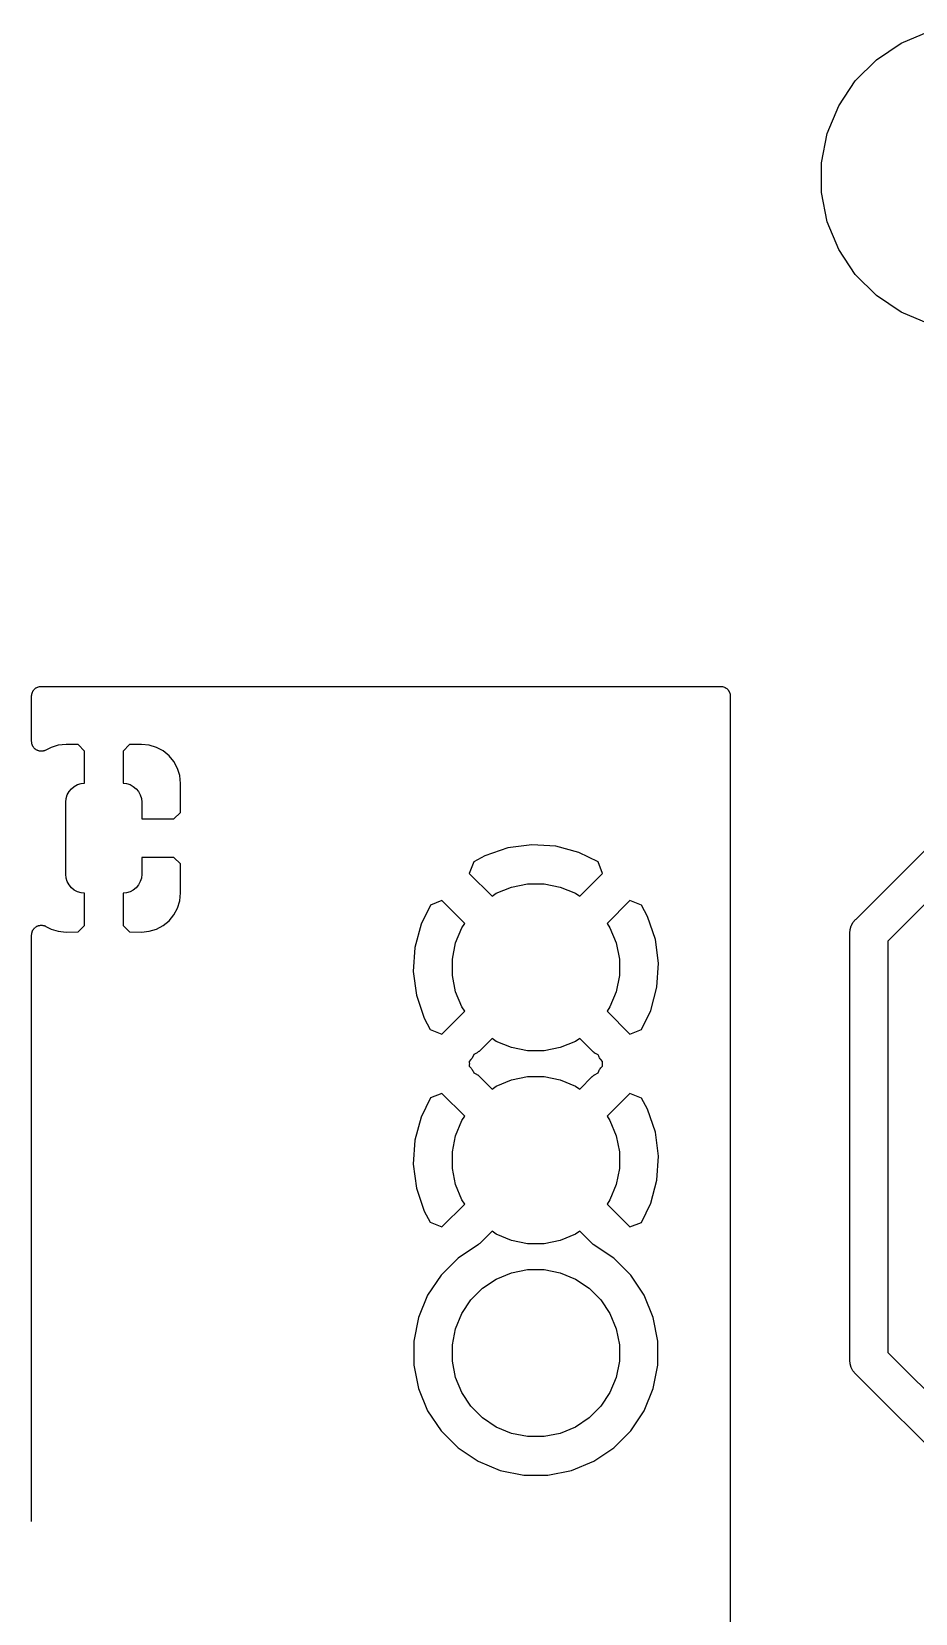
# Model space of a CAD drawing. Extents: x -3.6 to 94.4, y -84.3 to 13.7.
# Drawn here: x 36.6 to 48.24, y -9.21 to 11.62 of the extents above; entities that cross this region are included whole.
import ezdxf

# ---------------------------------------------------------------- set-up
doc = ezdxf.new("R2010")
doc.units = 0
doc.layers.add('BLACK', color=7, linetype='CONTINUOUS')

msp = doc.modelspace()

# ---------------------------------------------------------------- linework, layer by layer
at = {"layer": 'BLACK', "linetype": 'CONTINUOUS'}
for p, q in [((47.7252, 11.2534), (48.0527, 11.4723)), ((48.0527, 11.4723), (48.4167, 11.623)), ((47.4466, 10.9748), (47.7252, 11.2534)), ((47.2277, 10.6472), (47.4466, 10.9748)), ((47.0769, 10.2833), (47.2277, 10.6472)), ((47.0001, 9.89687), (47.0769, 10.2833)), ((47.0001, 9.50291), (47.0001, 9.89687)), ((47.0769, 9.11651), (47.0001, 9.50291)), ((47.2277, 8.75253), (47.0769, 9.11651)), ((47.4466, 8.42496), (47.2277, 8.75253)), ((47.7252, 8.14639), (47.4466, 8.42496)), ((48.0527, 7.92751), (47.7252, 8.14639)), ((48.4167, 7.77675), (48.0527, 7.92751)), ((36.6064, 2.9108), (36.6099, 2.92221)), ((36.6099, 2.92221), (36.6101, 2.92261)), ((36.6101, 2.92261), (36.6103, 2.92303)), ((36.6103, 2.92303), (36.616, 2.93348)), ((36.616, 2.93348), (36.6217, 2.94402)), ((36.6217, 2.94402), (36.622, 2.94436)), ((36.622, 2.94436), (36.6222, 2.94475)), ((36.6222, 2.94475), (36.6299, 2.95389)), ((36.6299, 2.95389), (36.6375, 2.96311)), ((36.6375, 2.96311), (36.6379, 2.9634)), ((36.6379, 2.9634), (36.6381, 2.96374)), ((36.6381, 2.96374), (36.6475, 2.97123)), ((36.6475, 2.97123), (36.6567, 2.97878)), ((36.6567, 2.97878), (36.6571, 2.97899)), ((36.6571, 2.97899), (36.6575, 2.97927)), ((36.6575, 2.97927), (36.6681, 2.98481)), ((36.6681, 2.98481), (36.6786, 2.99042)), ((36.6786, 2.99042), (36.679, 2.99055)), ((36.679, 2.99055), (36.6794, 2.99075)), ((36.6794, 2.99075), (36.6909, 2.99412)), ((36.6909, 2.99412), (36.7023, 2.99758)), ((36.7023, 2.99758), (36.7028, 2.99762)), ((36.7028, 2.99762), (36.7032, 2.99775)), ((36.7032, 2.99775), (36.7151, 2.99883)), ((36.7151, 2.99883), (36.727, 3)), ((36.727, 3), (45.673, 3)), ((45.673, 3), (45.6739, 2.99999)), ((45.6739, 2.99999), (45.6739, 3)), ((45.6739, 3), (45.6739, 2.99999)), ((45.6739, 2.99999), (45.6748, 2.99999)), ((45.6748, 2.99999), (45.6867, 2.99865)), ((45.6867, 2.99865), (45.6985, 2.99741)), ((45.6985, 2.99741), (45.699, 2.99727)), ((45.699, 2.99727), (45.6994, 2.99722)), ((45.6994, 2.99722), (45.7108, 2.99361)), ((45.7108, 2.99361), (45.7222, 2.99008)), ((45.7222, 2.99008), (45.7226, 2.98986)), ((45.7226, 2.98986), (45.723, 2.98973)), ((45.723, 2.98973), (45.7335, 2.98398)), ((45.7335, 2.98398), (45.744, 2.97829)), ((45.744, 2.97829), (45.7444, 2.978)), ((45.7444, 2.978), (45.7448, 2.97779)), ((45.7448, 2.97779), (45.7539, 2.97012)), ((45.7539, 2.97012), (45.7631, 2.96249)), ((45.7631, 2.96249), (45.7634, 2.96214)), ((45.7634, 2.96214), (45.7637, 2.96186)), ((45.7637, 2.96186), (45.7712, 2.95254)), ((45.7712, 2.95254), (45.7788, 2.94328)), ((45.7788, 2.94328), (45.779, 2.94289)), ((45.779, 2.94289), (45.7793, 2.94254)), ((45.7793, 2.94254), (45.7848, 2.93195)), ((45.7848, 2.93195), (45.7904, 2.9214)), ((45.7904, 2.9214), (45.7905, 2.92097)), ((45.7905, 2.92097), (45.7908, 2.92057)), ((45.7908, 2.92057), (45.7941, 2.90914)), ((36.6, 2.87477), (36.6013, 2.88669)), ((36.6, 2.87392), (36.6, 2.87477)), ((36.6, 2.87389), (36.6, 2.87392)), ((36.6, 2.87386), (36.6, 2.87389)), ((36.6, 2.873), (36.6, 2.87386)), ((36.6, 2.27237), (36.6, 2.873)), ((36.6013, 2.88669), (36.6026, 2.89854)), ((36.6026, 2.89854), (36.6027, 2.89896)), ((36.6027, 2.89896), (36.6028, 2.8994)), ((36.6028, 2.8994), (36.6064, 2.9108)), ((45.7941, 2.90914), (45.7976, 2.89767)), ((45.7976, 2.89767), (45.7976, 2.89722)), ((45.7976, 2.89722), (45.7978, 2.8968)), ((45.7978, 2.8968), (45.7988, 2.88491)), ((45.7988, 2.88491), (45.8, 2.873)), ((45.8, 2.873), (45.8, -13.673)), ((47.4569, -0.06453), (50.0645, 2.54309)), ((36.6006, 2.26649), (36.6, 2.27237)), ((36.6005, 2.26058), (36.6006, 2.26649)), ((36.6018, 2.25418), (36.6005, 2.26058)), ((36.6024, 2.2477), (36.6018, 2.25418)), ((36.6041, 2.24205), (36.6024, 2.2477)), ((36.6052, 2.23625), (36.6041, 2.24205)), ((36.6077, 2.23021), (36.6052, 2.23625)), ((36.6096, 2.22397), (36.6077, 2.23021)), ((36.6124, 2.21876), (36.6096, 2.22397)), ((36.6146, 2.21329), (36.6124, 2.21876)), ((36.6182, 2.20784), (36.6146, 2.21329)), ((36.6212, 2.20209), (36.6182, 2.20784)), ((36.625, 2.19751), (36.6212, 2.20209)), ((36.6282, 2.19258), (36.625, 2.19751)), ((36.6328, 2.18793), (36.6282, 2.19258)), ((36.6369, 2.18288), (36.6328, 2.18793)), ((36.6414, 2.17911), (36.6369, 2.18288)), ((36.6456, 2.1749), (36.6414, 2.17911)), ((36.651, 2.17124), (36.6456, 2.1749)), ((36.656, 2.16708), (36.651, 2.17124)), ((36.6612, 2.16427), (36.656, 2.16708)), ((36.6661, 2.16095), (36.6612, 2.16427)), ((36.6721, 2.15839), (36.6661, 2.16095)), ((36.6778, 2.15529), (36.6721, 2.15839)), ((36.6834, 2.15355), (36.6778, 2.15529)), ((36.6889, 2.15123), (36.6834, 2.15355)), ((36.6952, 2.14989), (36.6889, 2.15123)), ((36.7015, 2.14797), (36.6952, 2.14989)), ((36.7073, 2.14735), (36.7015, 2.14797)), ((36.7131, 2.14613), (36.7073, 2.14735)), ((36.7196, 2.14606), (36.7131, 2.14613)), ((36.7261, 2.14537), (36.7196, 2.14606)), ((36.732, 2.14591), (36.7261, 2.14537)), ((36.7379, 2.14584), (36.732, 2.14591)), ((36.7443, 2.14703), (36.7379, 2.14584)), ((36.7508, 2.14762), (36.7443, 2.14703)), ((36.7565, 2.14929), (36.7508, 2.14762)), ((36.7623, 2.15037), (36.7565, 2.14929)), ((36.7683, 2.15278), (36.7623, 2.15037)), ((36.7746, 2.15462), (36.7683, 2.15278)), ((36.7798, 2.15735), (36.7746, 2.15462)), ((36.7853, 2.15954), (36.7798, 2.15735)), ((36.7869, 2.16037), (36.7853, 2.15954)), ((36.8547, 2.1966), (36.7869, 2.16037)), ((36.9504, 2.22565), (36.8547, 2.1966)), ((37.0553, 2.23598), (36.9504, 2.22565)), ((37.2109, 2.23375), (37.0553, 2.23598)), ((37.296, 2.14864), (37.2109, 2.23375)), ((37.296, 1.72461), (37.296, 2.14864)), ((37.8891, 2.23375), (37.804, 2.14864)), ((37.804, 2.14864), (37.804, 1.72461)), ((38.0447, 2.23598), (37.8891, 2.23375)), ((38.1496, 2.22565), (38.0447, 2.23598)), ((38.2453, 2.1966), (38.1496, 2.22565)), ((38.3336, 2.14943), (38.2453, 2.1966)), ((38.4109, 2.08595), (38.3336, 2.14943)), ((38.4744, 2.0086), (38.4109, 2.08595)), ((50.3536, 2.125), (47.875, -0.35355)), ((38.5216, 1.92034), (38.4744, 2.0086)), ((38.5506, 1.82459), (38.5216, 1.92034)), ((37.1232, 1.65178), (37.1611, 1.68287)), ((37.1611, 1.68287), (37.2043, 1.70597)), ((37.2043, 1.70597), (37.2512, 1.7202)), ((37.2512, 1.7202), (37.296, 1.72461)), ((37.804, 1.72461), (37.8488, 1.7202)), ((37.8488, 1.7202), (37.8957, 1.70597)), ((37.8957, 1.70597), (37.9389, 1.68287)), ((37.9389, 1.68287), (37.9768, 1.65178)), ((38.561, 1.7192), (38.5506, 1.82459)), ((38.5584, 1.33872), (38.561, 1.7192)), ((37.05, 1.475), (37.0548, 1.52377)), ((37.05, 0.525), (37.05, 1.475)), ((37.0548, 1.52377), (37.069, 1.57067)), ((37.069, 1.57067), (37.0921, 1.61389)), ((37.0921, 1.61389), (37.1232, 1.65178)), ((37.9768, 1.65178), (38.0079, 1.61389)), ((38.0079, 1.61389), (38.031, 1.57067)), ((38.031, 1.57067), (38.0452, 1.52377)), ((38.0452, 1.52377), (38.05, 1.475)), ((38.05, 1.475), (38.05, 1.254)), ((38.05, 1.254), (38.4736, 1.254)), ((38.4736, 1.254), (38.5584, 1.33872)), ((42.8717, 0.87323), (42.5698, 0.77045)), ((43.1856, 0.91487), (42.8717, 0.87323)), ((43.5017, 0.89444), (43.1856, 0.91487)), ((43.8078, 0.81274), (43.5017, 0.89444)), ((38.05, 0.746), (38.05, 0.525)), ((38.4736, 0.746), (38.05, 0.746)), ((38.5584, 0.66128), (38.4736, 0.746)), ((38.5595, 0.50583), (38.5584, 0.66128)), ((42.4218, 0.69138), (42.3615, 0.53771)), ((42.5698, 0.77045), (42.4218, 0.69138)), ((44.059, 0.68911), (43.8078, 0.81274)), ((44.1185, 0.53771), (44.059, 0.68911)), ((37.0548, 0.47623), (37.05, 0.525)), ((37.069, 0.42933), (37.0548, 0.47623)), ((37.0921, 0.38611), (37.069, 0.42933)), ((38.031, 0.42933), (38.0079, 0.38611)), ((38.0452, 0.47623), (38.031, 0.42933)), ((38.05, 0.525), (38.0452, 0.47623)), ((38.5595, 0.50582), (38.5595, 0.50583)), ((38.561, 0.2808), (38.5595, 0.50582)), ((42.3615, 0.53771), (42.6623, 0.23694)), ((43.8177, 0.23694), (44.1185, 0.53771)), ((37.1232, 0.34822), (37.0921, 0.38611)), ((37.1611, 0.31713), (37.1232, 0.34822)), ((37.2043, 0.29403), (37.1611, 0.31713)), ((37.2512, 0.2798), (37.2043, 0.29403)), ((37.296, 0.27539), (37.2512, 0.2798)), ((37.296, -0.14864), (37.296, 0.27539)), ((37.8488, 0.2798), (37.804, 0.27539)), ((37.804, 0.27539), (37.804, -0.14864)), ((37.8957, 0.29403), (37.8488, 0.2798)), ((37.9389, 0.31713), (37.8957, 0.29403)), ((37.9768, 0.34822), (37.9389, 0.31713)), ((38.0079, 0.38611), (37.9768, 0.34822)), ((38.5506, 0.17541), (38.561, 0.2808)), ((42.6623, 0.23694), (42.719, 0.27481)), ((42.719, 0.27481), (42.9191, 0.35773)), ((42.9191, 0.35773), (43.1317, 0.4)), ((43.1317, 0.4), (43.3483, 0.4)), ((43.3483, 0.4), (43.5609, 0.35773)), ((43.5609, 0.35773), (43.761, 0.27481)), ((43.761, 0.27481), (43.8177, 0.23694)), ((38.4744, -0.0086), (38.5216, 0.07966)), ((38.5216, 0.07966), (38.5506, 0.17541)), ((41.8509, 0.11905), (41.7273, -0.13222)), ((42.0023, 0.1785), (41.8509, 0.11905)), ((42.3031, -0.12228), (42.0023, 0.1785)), ((44.4777, 0.1785), (44.1769, -0.12227)), ((44.6314, 0.11815), (44.4777, 0.1785)), ((44.7104, -0.02977), (44.6314, 0.11815)), ((36.6154, -0.21172), (36.6191, -0.20633)), ((36.6191, -0.20633), (36.6222, -0.20062)), ((36.6222, -0.20062), (36.626, -0.1961)), ((36.626, -0.1961), (36.6293, -0.1912)), ((36.6293, -0.1912), (36.634, -0.18662)), ((36.634, -0.18662), (36.6381, -0.18163)), ((36.6381, -0.18163), (36.6427, -0.17793)), ((36.6427, -0.17793), (36.6469, -0.17378)), ((36.6469, -0.17378), (36.6524, -0.17018)), ((36.6524, -0.17018), (36.6575, -0.1661)), ((36.6575, -0.1661), (36.6627, -0.16337)), ((36.6627, -0.16337), (36.6676, -0.16011)), ((36.6676, -0.16011), (36.6736, -0.15764)), ((36.6736, -0.15764), (36.6794, -0.15462)), ((36.6794, -0.15462), (36.6851, -0.15295)), ((36.6851, -0.15295), (36.6906, -0.15071)), ((36.6906, -0.15071), (36.697, -0.14946)), ((36.697, -0.14946), (36.7032, -0.14762)), ((36.7032, -0.14762), (36.7091, -0.14709)), ((36.7091, -0.14709), (36.7149, -0.14595)), ((36.7149, -0.14595), (36.7214, -0.14596)), ((36.7214, -0.14596), (36.7279, -0.14537)), ((36.7279, -0.14537), (36.7338, -0.14599)), ((36.7338, -0.14599), (36.7397, -0.146)), ((36.7397, -0.146), (36.7461, -0.14728)), ((36.7461, -0.14728), (36.7525, -0.14797)), ((36.7525, -0.14797), (36.7582, -0.14971)), ((36.7582, -0.14971), (36.764, -0.15087)), ((36.764, -0.15087), (36.77, -0.15337)), ((36.77, -0.15337), (36.7762, -0.15529)), ((36.7762, -0.15529), (36.7814, -0.1581)), ((36.7814, -0.1581), (36.7869, -0.16037)), ((36.7869, -0.16037), (36.8547, -0.1966)), ((36.8547, -0.1966), (36.9504, -0.22565)), ((37.2109, -0.23375), (37.296, -0.14864)), ((37.804, -0.14864), (37.8891, -0.23375)), ((38.1496, -0.22565), (38.2453, -0.1966)), ((38.2453, -0.1966), (38.3336, -0.14943)), ((38.3336, -0.14943), (38.4109, -0.08595)), ((38.4109, -0.08595), (38.4744, -0.0086)), ((41.7273, -0.13222), (41.6456, -0.43826)), ((42.1823, -0.37914), (42.2652, -0.17896)), ((42.2652, -0.17896), (42.3031, -0.12228)), ((44.1769, -0.12227), (44.2148, -0.17896)), ((44.2148, -0.17896), (44.2977, -0.37914)), ((44.8132, -0.33166), (44.7104, -0.02977)), ((47.3738, -0.25), (47.3786, -0.20099)), ((47.3786, -0.20099), (47.3929, -0.15387)), ((47.3929, -0.15387), (47.3963, -0.14762)), ((47.3963, -0.14762), (47.4161, -0.11044)), ((47.4161, -0.11044), (47.4474, -0.07237)), ((47.4474, -0.07237), (47.4569, -0.06453)), ((36.6, -0.2706), (36.6007, -0.26472)), ((36.6, -0.27237), (36.6, -0.2706)), ((36.6, -7.99376), (36.6, -0.27237)), ((36.6007, -0.25882), (36.602, -0.25244)), ((36.6007, -0.26472), (36.6007, -0.25882)), ((36.602, -0.25244), (36.6028, -0.24597)), ((36.6028, -0.24597), (36.6046, -0.24033)), ((36.6046, -0.24033), (36.6058, -0.23455)), ((36.6058, -0.23455), (36.6083, -0.22855)), ((36.6083, -0.22855), (36.6103, -0.22234)), ((36.6103, -0.22234), (36.6131, -0.21716)), ((36.6131, -0.21716), (36.6154, -0.21172)), ((36.9504, -0.22565), (37.0553, -0.23598)), ((37.0553, -0.23598), (37.2109, -0.23375)), ((37.8891, -0.23375), (38.0447, -0.23598)), ((38.0447, -0.23598), (38.1496, -0.22565)), ((42.14, -0.59166), (42.1823, -0.37914)), ((44.2977, -0.37914), (44.34, -0.59166)), ((44.8549, -0.64565), (44.8132, -0.33166)), ((47.375, -0.26227), (47.3738, -0.25)), ((47.375, -5.86271), (47.375, -0.26227)), ((47.875, -0.35355), (47.875, -5.77145)), ((41.6456, -0.43826), (41.6251, -0.75435)), ((42.14, -0.80834), (42.14, -0.59166)), ((44.34, -0.59166), (44.34, -0.80834)), ((41.6251, -0.75435), (41.6668, -1.06834)), ((42.1823, -1.02086), (42.14, -0.80834)), ((44.34, -0.80834), (44.2977, -1.02086)), ((44.8344, -0.96174), (44.8549, -0.64565)), ((42.2652, -1.22104), (42.1823, -1.02086)), ((44.2977, -1.02086), (44.2148, -1.22104)), ((44.7527, -1.26778), (44.8344, -0.96174)), ((41.6668, -1.06834), (41.7695, -1.37023)), ((42.3031, -1.27772), (42.2652, -1.22104)), ((44.2148, -1.22104), (44.1769, -1.27772)), ((41.7695, -1.37023), (41.8486, -1.51815)), ((42.0023, -1.5785), (42.3031, -1.27772)), ((44.1769, -1.27772), (44.4777, -1.5785)), ((44.6291, -1.51905), (44.7527, -1.26778)), ((41.8486, -1.51815), (42.0023, -1.5785)), ((42.6623, -1.63694), (42.4969, -1.80228)), ((42.719, -1.67481), (42.6623, -1.63694)), ((43.8177, -1.63694), (43.761, -1.67481)), ((43.9903, -1.80951), (43.8177, -1.63694)), ((44.4777, -1.5785), (44.6291, -1.51905)), ((42.412, -1.87368), (42.4063, -1.88421)), ((42.4121, -1.8733), (42.412, -1.87368)), ((42.4123, -1.87294), (42.4121, -1.8733)), ((42.4129, -1.8713), (42.4123, -1.87294)), ((42.4218, -1.84862), (42.4129, -1.8713)), ((42.467, -1.82449), (42.4218, -1.84862)), ((42.4715, -1.82148), (42.467, -1.82449)), ((42.4763, -1.81899), (42.4715, -1.82148)), ((42.4818, -1.81462), (42.4763, -1.81899)), ((42.4876, -1.81072), (42.4818, -1.81462)), ((42.4914, -1.80691), (42.4876, -1.81072)), ((42.4957, -1.80353), (42.4914, -1.80691)), ((42.4969, -1.80228), (42.4957, -1.80353)), ((42.9191, -1.75773), (42.719, -1.67481)), ((43.1317, -1.8), (42.9191, -1.75773)), ((43.3483, -1.8), (43.1317, -1.8)), ((43.5609, -1.75773), (43.3483, -1.8)), ((43.761, -1.67481), (43.5609, -1.75773)), ((43.9961, -1.81429), (43.9903, -1.80951)), ((44.0016, -1.81952), (43.9961, -1.81429)), ((44.0057, -1.82215), (44.0016, -1.81952)), ((44.0095, -1.82525), (44.0057, -1.82215)), ((44.0161, -1.8288), (44.0095, -1.82525)), ((44.0225, -1.83287), (44.0161, -1.8288)), ((44.024, -1.83366), (44.0225, -1.83287)), ((44.059, -1.85089), (44.024, -1.83366)), ((44.0671, -1.8713), (44.059, -1.85089)), ((44.0672, -1.87165), (44.0671, -1.8713)), ((44.0674, -1.87204), (44.0672, -1.87165)), ((44.0729, -1.88268), (44.0674, -1.87204)), ((42.3845, -1.91468), (42.3605, -1.93876)), ((42.3605, -1.93876), (42.3619, -1.94324)), ((42.3615, -1.99849), (42.3605, -2.00134)), ((42.3605, -2.00134), (42.3845, -2.02532)), ((42.3619, -1.99549), (42.3615, -1.99849)), ((42.3619, -1.94324), (42.3622, -1.94625)), ((42.3627, -1.99257), (42.3619, -1.99549)), ((42.3622, -1.94625), (42.363, -1.94918)), ((42.3635, -1.98322), (42.3627, -1.99257)), ((42.363, -1.94918), (42.3637, -1.95854)), ((42.3647, -1.97391), (42.3635, -1.98322)), ((42.3637, -1.95854), (42.3647, -1.96787)), ((42.3647, -1.96787), (42.3645, -1.97088)), ((42.3645, -1.97088), (42.3647, -1.97391)), ((42.3848, -1.91437), (42.3845, -1.91468)), ((42.3845, -2.02532), (42.3858, -2.02658)), ((42.3851, -1.91411), (42.3848, -1.91437)), ((42.3926, -1.90481), (42.3851, -1.91411)), ((42.3858, -2.02658), (42.386, -2.0269)), ((42.386, -2.0269), (42.3863, -2.02716)), ((42.3863, -2.02716), (42.3937, -2.03652)), ((42.4003, -1.89553), (42.3926, -1.90481)), ((42.3937, -2.03652), (42.4012, -2.04595)), ((42.4004, -1.89518), (42.4003, -1.89553)), ((42.4007, -1.89486), (42.4004, -1.89518)), ((42.4063, -1.88421), (42.4007, -1.89486)), ((42.4012, -2.04595), (42.4014, -2.04631)), ((42.4014, -2.04631), (42.4017, -2.04662)), ((42.4017, -2.04662), (42.4071, -2.05722)), ((42.4071, -2.05722), (42.4126, -2.06796)), ((42.4126, -2.06796), (42.4128, -2.06835)), ((42.4128, -2.06835), (42.4129, -2.0687)), ((42.4129, -2.0687), (42.421, -2.08911)), ((44.0582, -2.09138), (44.0671, -2.0687)), ((44.0671, -2.0687), (44.0677, -2.06706)), ((44.0677, -2.06706), (44.0679, -2.06669)), ((44.0679, -2.06669), (44.068, -2.06631)), ((44.068, -2.06631), (44.0736, -2.05588)), ((44.0783, -1.89337), (44.0729, -1.88268)), ((44.0736, -2.05588), (44.0793, -2.04514)), ((44.0786, -1.89369), (44.0783, -1.89337)), ((44.0788, -1.89405), (44.0786, -1.89369)), ((44.0863, -1.90343), (44.0788, -1.89405)), ((44.0793, -2.04514), (44.0796, -2.04482)), ((44.0796, -2.04482), (44.0797, -2.04447)), ((44.0797, -2.04447), (44.0873, -2.03523)), ((44.0937, -1.91284), (44.0863, -1.90343)), ((44.0873, -2.03523), (44.0949, -2.02589)), ((44.094, -1.9131), (44.0937, -1.91284)), ((44.0942, -1.91342), (44.094, -1.9131)), ((44.0955, -1.91468), (44.0942, -1.91342)), ((44.0949, -2.02589), (44.0952, -2.02563)), ((44.0952, -2.02563), (44.0955, -2.02532)), ((44.1195, -1.93866), (44.0955, -1.91468)), ((44.0955, -2.02532), (44.1195, -2.00124)), ((44.1153, -1.96609), (44.1165, -1.95678)), ((44.1155, -1.96912), (44.1153, -1.96609)), ((44.1153, -1.97213), (44.1155, -1.96912)), ((44.1163, -1.98146), (44.1153, -1.97213)), ((44.117, -1.99082), (44.1163, -1.98146)), ((44.1165, -1.95678), (44.1173, -1.94743)), ((44.1178, -1.99375), (44.117, -1.99082)), ((44.1173, -1.94743), (44.1181, -1.94451)), ((44.1181, -1.99676), (44.1178, -1.99375)), ((44.1181, -1.94451), (44.1185, -1.94151)), ((44.1195, -2.00124), (44.1181, -1.99676)), ((44.1185, -1.94151), (44.1195, -1.93866)), ((42.421, -2.08911), (42.456, -2.10634)), ((42.456, -2.10634), (42.4575, -2.10713)), ((42.4575, -2.10713), (42.4639, -2.11119)), ((42.4639, -2.11119), (42.4705, -2.11475)), ((42.4705, -2.11475), (42.4743, -2.11785)), ((42.4743, -2.11785), (42.4784, -2.12048)), ((42.4784, -2.12048), (42.4839, -2.1257)), ((42.4839, -2.1257), (42.4897, -2.13049)), ((42.4897, -2.13049), (42.6623, -2.30306)), ((42.6623, -2.30306), (42.719, -2.26519)), ((42.719, -2.26519), (42.9191, -2.18227)), ((42.9191, -2.18227), (43.1317, -2.14)), ((43.1317, -2.14), (43.3483, -2.14)), ((43.3483, -2.14), (43.5609, -2.18227)), ((43.5609, -2.18227), (43.761, -2.26519)), ((43.761, -2.26519), (43.8177, -2.30306)), ((43.8177, -2.30306), (43.9831, -2.13772)), ((43.9831, -2.13772), (43.9843, -2.13647)), ((43.9843, -2.13647), (43.9886, -2.13309)), ((43.9886, -2.13309), (43.9924, -2.12928)), ((43.9924, -2.12928), (43.9982, -2.12539)), ((43.9982, -2.12539), (44.0037, -2.12101)), ((44.0037, -2.12101), (44.0085, -2.11851)), ((44.0085, -2.11851), (44.013, -2.11551)), ((44.013, -2.11551), (44.0582, -2.09138)), ((41.8509, -2.42095), (41.7273, -2.67222)), ((42.0023, -2.3615), (41.8509, -2.42095)), ((42.3031, -2.66228), (42.0023, -2.3615)), ((44.4777, -2.3615), (44.1769, -2.66227)), ((44.6314, -2.42184), (44.4777, -2.3615)), ((44.7104, -2.56977), (44.6314, -2.42184)), ((41.7273, -2.67222), (41.6456, -2.97826)), ((42.2652, -2.71895), (42.3031, -2.66228)), ((44.1769, -2.66227), (44.2148, -2.71895)), ((44.8132, -2.87166), (44.7104, -2.56977)), ((42.1823, -2.91914), (42.2652, -2.71895)), ((44.2148, -2.71895), (44.2977, -2.91914)), ((44.8549, -3.18565), (44.8132, -2.87166)), ((41.6456, -2.97826), (41.6251, -3.29435)), ((42.14, -3.13166), (42.1823, -2.91914)), ((44.2977, -2.91914), (44.34, -3.13166)), ((41.6251, -3.29435), (41.6668, -3.60834)), ((42.14, -3.34834), (42.14, -3.13166)), ((44.34, -3.13166), (44.34, -3.34834)), ((44.8344, -3.50174), (44.8549, -3.18565)), ((42.1823, -3.56086), (42.14, -3.34834)), ((44.34, -3.34834), (44.2977, -3.56086)), ((44.7527, -3.80778), (44.8344, -3.50174)), ((41.6668, -3.60834), (41.7695, -3.91023)), ((42.2652, -3.76104), (42.1823, -3.56086)), ((44.2977, -3.56086), (44.2148, -3.76104)), ((41.7695, -3.91023), (41.8486, -4.05816)), ((42.0023, -4.1185), (42.3031, -3.81772)), ((42.3031, -3.81772), (42.2652, -3.76104)), ((44.2148, -3.76104), (44.1769, -3.81772)), ((44.1769, -3.81772), (44.4777, -4.1185)), ((44.6291, -4.05905), (44.7527, -3.80778)), ((41.8486, -4.05816), (42.0023, -4.1185)), ((44.4777, -4.1185), (44.6291, -4.05905)), ((42.4856, -4.35013), (42.215, -4.53098)), ((42.4946, -4.3428), (42.4856, -4.35013)), ((42.5036, -4.33558), (42.4946, -4.3428)), ((42.5049, -4.33433), (42.5036, -4.33558)), ((42.6623, -4.17693), (42.5049, -4.33433)), ((42.719, -4.21481), (42.6623, -4.17693)), ((42.9191, -4.29773), (42.719, -4.21481)), ((43.1317, -4.34), (42.9191, -4.29773)), ((43.3483, -4.34), (43.1317, -4.34)), ((43.5609, -4.29773), (43.3483, -4.34)), ((43.761, -4.21481), (43.5609, -4.29773)), ((43.8177, -4.17693), (43.761, -4.21481)), ((43.9751, -4.33433), (43.8177, -4.17693)), ((43.984, -4.34163), (43.9751, -4.33433)), ((43.9929, -4.34913), (43.984, -4.34163)), ((43.9943, -4.35006), (43.9929, -4.34913)), ((43.9943, -4.35007), (43.9943, -4.35006)), ((43.9944, -4.35013), (43.9943, -4.35007)), ((43.9943, -4.35007), (43.9943, -4.35007)), ((44.265, -4.53098), (43.9944, -4.35013)), ((42.215, -4.53098), (41.991, -4.75496)), ((44.489, -4.75496), (44.265, -4.53098)), ((41.991, -4.75496), (41.815, -5.01832)), ((42.719, -4.80519), (42.9191, -4.72227)), ((42.9191, -4.72227), (43.1317, -4.68)), ((43.1317, -4.68), (43.3483, -4.68)), ((43.3483, -4.68), (43.5609, -4.72227)), ((43.5609, -4.72227), (43.761, -4.80519)), ((44.665, -5.01832), (44.489, -4.75496)), ((42.3856, -5.07879), (42.5388, -4.92557)), ((42.5388, -4.92557), (42.719, -4.80519)), ((43.761, -4.80519), (43.9412, -4.92557)), ((43.9412, -4.92557), (44.0944, -5.07879)), ((41.815, -5.01832), (41.6938, -5.31096)), ((42.2652, -5.25895), (42.3856, -5.07879)), ((44.0944, -5.07879), (44.2148, -5.25895)), ((44.7862, -5.31096), (44.665, -5.01832)), ((41.6938, -5.31096), (41.632, -5.62163)), ((42.1823, -5.45914), (42.2652, -5.25895)), ((44.2148, -5.25895), (44.2977, -5.45914)), ((44.848, -5.62163), (44.7862, -5.31096)), ((41.632, -5.62163), (41.632, -5.93837)), ((42.14, -5.67166), (42.1823, -5.45914)), ((44.2977, -5.45914), (44.34, -5.67166)), ((44.848, -5.93837), (44.848, -5.62163)), ((42.14, -5.88834), (42.14, -5.67166)), ((44.34, -5.67166), (44.34, -5.88834)), ((47.875, -5.77145), (49.7931, -7.68954)), ((41.632, -5.93837), (41.6938, -6.24904)), ((42.1823, -6.10086), (42.14, -5.88834)), ((44.34, -5.88834), (44.2977, -6.10086)), ((44.7862, -6.24904), (44.848, -5.93837)), ((47.3738, -5.875), (47.375, -5.86271)), ((47.3786, -5.92401), (47.3738, -5.875)), ((47.3929, -5.97113), (47.3786, -5.92401)), ((47.3962, -5.97729), (47.3929, -5.97113)), ((47.4161, -6.01456), (47.3962, -5.97729)), ((47.4474, -6.05263), (47.4161, -6.01456)), ((41.6938, -6.24904), (41.815, -6.54167)), ((42.2652, -6.30104), (42.1823, -6.10086)), ((44.2977, -6.10086), (44.2148, -6.30104)), ((44.665, -6.54168), (44.7862, -6.24904)), ((47.4569, -6.06046), (47.4474, -6.05263)), ((49.375, -7.97855), (47.4569, -6.06046)), ((42.3856, -6.48121), (42.2652, -6.30104)), ((44.2148, -6.30104), (44.0944, -6.48121)), ((41.815, -6.54167), (41.991, -6.80504)), ((42.5388, -6.63442), (42.3856, -6.48121)), ((42.719, -6.75481), (42.5388, -6.63442)), ((43.9412, -6.63442), (43.761, -6.75481)), ((44.0944, -6.48121), (43.9412, -6.63442)), ((44.489, -6.80504), (44.665, -6.54168)), ((41.991, -6.80504), (42.215, -7.02902)), ((42.9191, -6.83773), (42.719, -6.75481)), ((43.1317, -6.88), (42.9191, -6.83773)), ((43.5609, -6.83773), (43.3483, -6.88)), ((43.761, -6.75481), (43.5609, -6.83773)), ((44.265, -7.02902), (44.489, -6.80504)), ((42.215, -7.02902), (42.4783, -7.20499)), ((43.3483, -6.88), (43.1317, -6.88)), ((44.0017, -7.20499), (44.265, -7.02902)), ((42.4783, -7.20499), (42.771, -7.3262)), ((43.709, -7.32621), (44.0017, -7.20499)), ((42.771, -7.3262), (43.0816, -7.388)), ((43.0816, -7.388), (43.3984, -7.388)), ((43.3984, -7.388), (43.709, -7.32621)), ((36.5994, -7.99944), (36.6, -7.99376))]:
    msp.add_line(p, q, dxfattribs=at)

doc.saveas('drawing.dxf')
